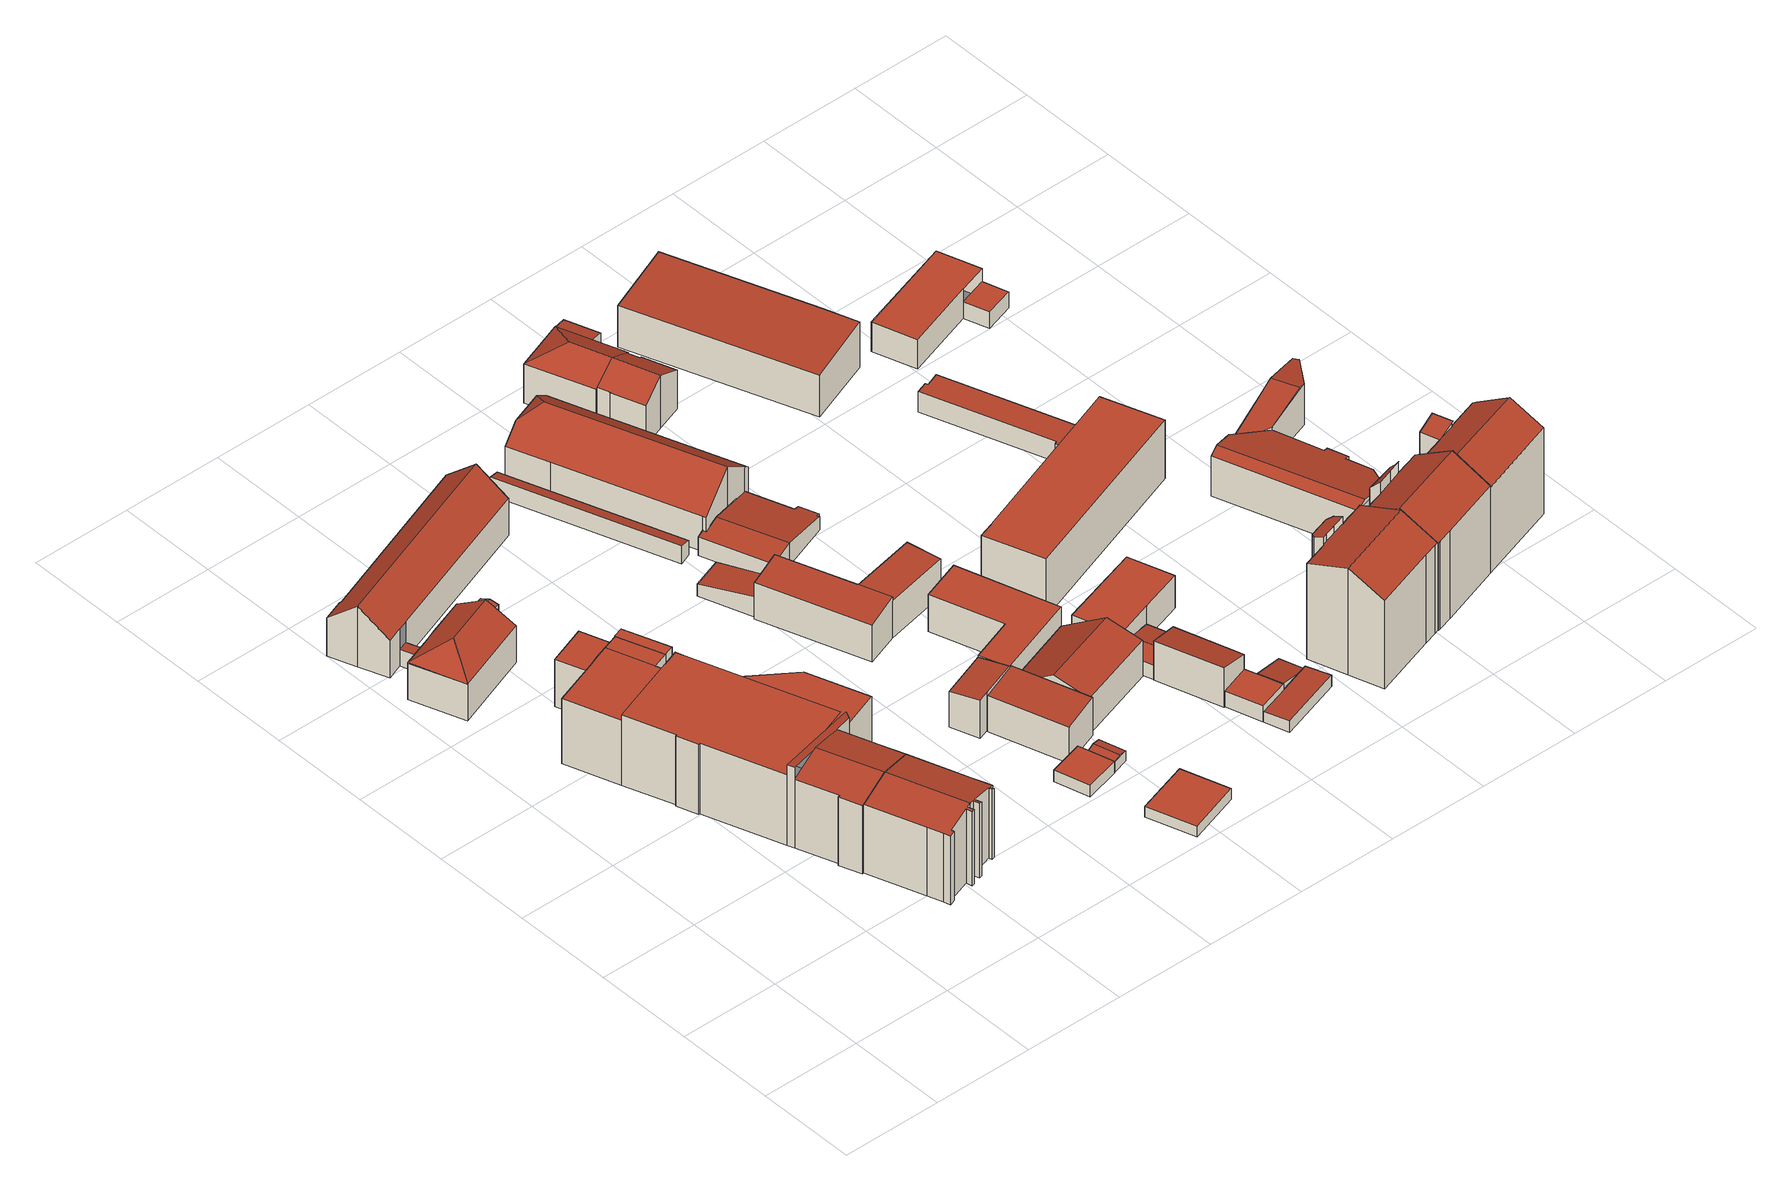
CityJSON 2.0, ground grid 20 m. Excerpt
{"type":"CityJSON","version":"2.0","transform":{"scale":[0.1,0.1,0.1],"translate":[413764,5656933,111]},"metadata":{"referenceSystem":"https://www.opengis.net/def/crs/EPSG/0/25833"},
"CityObjects":{
"building1":{"type":"Building","attributes":{"Dachtyp_tdc":"tdcGableRoof","Gemeindeschluessel":14612000,"Dachneigung":11.37,"QualitaetDacherkennung":91,"Geometrietyp2DReferenz":"3000","measuredHeight":16.26,"function":"31001_9998","roofType":"3100"},"geometry":[{"type":"Solid","lod":"2","boundaries":[[[[0,1,2,3]],[[1,4,5,2]],[[4,6,7,5]],[[6,8,9,7]],[[8,10,11,9]],[[10,12,13,11]],[[12,14,15,13]],[[14,16,17,15]],[[16,18,19,17]],[[18,20,21,19]],[[20,22,23,21]],[[22,24,25,23]],[[24,26,27,25]],[[26,28,29,27]],[[28,30,31,29]],[[30,32,33,31]],[[32,34,35,33]],[[34,36,37,35]],[[36,38,39,37]],[[38,40,41,39]],[[40,42,43,41]],[[42,44,45,43]],[[44,46,47,45]],[[46,48,49,47]],[[48,0,3,49]],[[44,42,40,38,36,34,32,30,28,26,24,22,20,18,16]],[[16,14,12,10,8,6,4,1,0,48,46,44]],[[3,2,5,7,9,11,13,15,17,19,21,23,25,27,29,31,33,35,37,39,41,43,45,47,49]]]],"semantics":{"surfaces":[{"type":"WallSurface"},{"type":"RoofSurface"},{"type":"GroundSurface"}],"values":[[0,0,0,0,0,0,0,0,0,0,0,0,0,0,0,0,0,0,0,0,0,0,0,0,0,1,1,2]]}}]},
"building2":{"type":"Building","attributes":{"Gemeindeschluessel":14612000,"Geometrietyp2DReferenz":"3000","function":"31001_9998","roofType":"9999"},"children":["building2-1","building2-2","building2-3","building2-4","building2-5","building2-6"]},
"building2-1":{"type":"BuildingPart","attributes":{"Dachtyp_tdc":"tdcPolyFlatRoof","Dachneigung":10.19,"QualitaetDacherkennung":28,"Geometrietyp2DReferenz":"3000","measuredHeight":17.43,"roofType":"2100"},"parents":["building2"],"geometry":[{"type":"MultiSurface","lod":"2","boundaries":[[[50,51,52,53,54]],[[51,55,56,52]],[[57,58,59,60,61,62]],[[58,57,63,64,55,51,50,65,66]],[[53,52,56,67,61,60,68]]],"semantics":{"surfaces":[{"type":"WallSurface"},{"type":"RoofSurface"},{"type":"GroundSurface"}],"values":[0,0,0,1,2]}}]},
"building2-2":{"type":"BuildingPart","attributes":{"Dachtyp_tdc":"tdcGableRoof","Dachneigung":11.18,"QualitaetDacherkennung":90,"Geometrietyp2DReferenz":"3000","measuredHeight":16.26,"roofType":"3100"},"parents":["building2"],"geometry":[{"type":"MultiSurface","lod":"2","boundaries":[[[69,70,71,72]],[[70,62,61,71]],[[73,74,56,55]],[[73,18,19,74]],[[18,16,17,19]],[[16,14,15,17]],[[14,75,76,15]],[[75,69,72,76]],[[16,18,73,55,77]],[[77,63,62,70,69,75,14,16]],[[72,71,61,67,56,74,19,17,15,76]]],"semantics":{"surfaces":[{"type":"WallSurface"},{"type":"RoofSurface"},{"type":"GroundSurface"}],"values":[0,0,0,0,0,0,0,0,1,1,2]}}]},
"building2-3":{"type":"BuildingPart","attributes":{"Dachtyp_tdc":"tdcPolyFlatRoof","Dachneigung":0,"QualitaetDacherkennung":28,"Geometrietyp2DReferenz":"3000","measuredHeight":15.15,"roofType":"1000"},"parents":["building2"],"geometry":[{"type":"MultiSurface","lod":"2","boundaries":[[[59,78,79,60]],[[78,80,81,79]],[[80,82,83,81]],[[82,84,85,83]],[[84,86,87,88,85]],[[89,90,91,92,93]],[[90,94,95,96,91]],[[90,89,86,84,82,80,78,59,66,97,94]],[[96,68,60,79,81,83,85,88,92,91]]],"semantics":{"surfaces":[{"type":"WallSurface"},{"type":"RoofSurface"},{"type":"GroundSurface"}],"values":[0,0,0,0,0,0,0,1,2]}}]},
"building2-4":{"type":"BuildingPart","attributes":{"Dachtyp_tdc":"tdcPolyFlatRoof","Dachneigung":0,"QualitaetDacherkennung":69,"Geometrietyp2DReferenz":"3000","measuredHeight":13.95,"roofType":"1000"},"parents":["building2"],"geometry":[{"type":"MultiSurface","lod":"2","boundaries":[[[98,99,100,101]],[[102,103,99,98]],[[104,105,101,100]],[[105,102,98,101]],[[105,104,103,102]]],"semantics":{"surfaces":[{"type":"GroundSurface"},{"type":"WallSurface"},{"type":"RoofSurface"}],"values":[0,1,1,1,2]}}]},
"building2-5":{"type":"BuildingPart","attributes":{"Dachtyp_tdc":"tdcPolyFlatRoof","Dachneigung":0,"QualitaetDacherkennung":20,"Geometrietyp2DReferenz":"3000","measuredHeight":10.63,"roofType":"1000"},"parents":["building2"],"geometry":[{"type":"MultiSurface","lod":"2","boundaries":[[[106,54,53,107]],[[95,108,109,96]],[[108,110,111,109]],[[110,106,107,111]],[[110,108,95,112,54,106]],[[107,53,68,96,109,111]]],"semantics":{"surfaces":[{"type":"WallSurface"},{"type":"RoofSurface"},{"type":"GroundSurface"}],"values":[0,0,0,0,1,2]}}]},
"building2-6":{"type":"BuildingPart","attributes":{"Dachtyp_tdc":"tdcPolyFlatRoof","Dachneigung":0,"QualitaetDacherkennung":52,"Geometrietyp2DReferenz":"3000","measuredHeight":14.01,"roofType":"1000"},"parents":["building2"],"geometry":[{"type":"MultiSurface","lod":"2","boundaries":[[[93,92,99,103]],[[87,113,114,88]],[[113,115,116,114]],[[115,117,118,116]],[[117,104,100,118]],[[104,117,115,113,87,93,103]],[[99,92,88,114,116,118,100]]],"semantics":{"surfaces":[{"type":"WallSurface"},{"type":"RoofSurface"},{"type":"GroundSurface"}],"values":[0,0,0,0,0,1,2]}}]},
"building3":{"type":"Building","attributes":{"Gemeindeschluessel":14612000,"Geometrietyp2DReferenz":"3000","function":"31001_9998","roofType":"9999"},"children":["building3-1","building3-2"]},
"building3-1":{"type":"BuildingPart","attributes":{"Dachtyp_tdc":"tdcPolyFlatRoof","Dachneigung":0,"QualitaetDacherkennung":58,"Geometrietyp2DReferenz":"3000","measuredHeight":10.18,"roofType":"1000"},"parents":["building3"],"geometry":[{"type":"MultiSurface","lod":"2","boundaries":[[[119,120,121,122]],[[123,124,101,125]],[[124,126,118,101]],[[126,127,128,118]],[[127,119,122,128]],[[127,126,124,123,120,119]],[[122,121,125,101,118,128]]],"semantics":{"surfaces":[{"type":"WallSurface"},{"type":"RoofSurface"},{"type":"GroundSurface"}],"values":[0,0,0,0,0,1,2]}}]},
"building3-2":{"type":"BuildingPart","attributes":{"Dachtyp_tdc":"tdcPolyFlatRoof","Dachneigung":0,"QualitaetDacherkennung":68,"Geometrietyp2DReferenz":"3000","measuredHeight":13.98,"roofType":"1000"},"parents":["building3"],"geometry":[{"type":"MultiSurface","lod":"2","boundaries":[[[129,130,131,121,120]],[[130,102,98,131]],[[102,105,101,98]],[[105,132,123,125,101]],[[132,105,102,130,129]],[[121,131,98,101,125]]],"semantics":{"surfaces":[{"type":"WallSurface"},{"type":"RoofSurface"},{"type":"GroundSurface"}],"values":[0,0,0,0,1,2]}}]},
"building4":{"type":"Building","attributes":{"Dachtyp_tdc":"tdcPolyFlatRoof","Gemeindeschluessel":14612000,"Dachneigung":0,"QualitaetDacherkennung":59,"Geometrietyp2DReferenz":"3000","measuredHeight":6.33,"function":"31001_9998","roofType":"1000"},"geometry":[{"type":"Solid","lod":"2","boundaries":[[[[133,134,19,21]],[[134,135,74,19]],[[135,136,137,74]],[[136,138,139,137]],[[138,140,141,139]],[[140,142,143,141]],[[142,133,21,143]],[[142,140,138,136,135,134,133]],[[21,19,74,137,139,141,143]]]],"semantics":{"surfaces":[{"type":"WallSurface"},{"type":"RoofSurface"},{"type":"GroundSurface"}],"values":[[0,0,0,0,0,0,0,1,2]]}}]},
"building5":{"type":"Building","attributes":{"Gemeindeschluessel":14612000,"Geometrietyp2DReferenz":"3000","function":"31001_9998","roofType":"9999"},"children":["building5-1","building5-2","building5-3","building5-4"]},
"building5-1":{"type":"BuildingPart","attributes":{"Dachtyp_tdc":"tdcPolyFlatRoof","Dachneigung":3.42,"QualitaetDacherkennung":55,"Geometrietyp2DReferenz":"3000","measuredHeight":3.6,"roofType":"2100"},"parents":["building5"],"geometry":[{"type":"MultiSurface","lod":"2","boundaries":[[[144,145,146,147]],[[148,149,150,151]],[[148,145,144,149]],[[150,147,146,151]]],"semantics":{"surfaces":[{"type":"WallSurface"},{"type":"RoofSurface"},{"type":"GroundSurface"}],"values":[0,0,1,2]}}]},
"building5-2":{"type":"BuildingPart","attributes":{"Dachtyp_tdc":"tdcHipAndGableRoof","Dachneigung":29.65,"QualitaetDacherkennung":73,"Geometrietyp2DReferenz":"3000","measuredHeight":11.12,"roofType":"5000"},"parents":["building5"],"geometry":[{"type":"MultiSurface","lod":"2","boundaries":[[[152,153,154,155]],[[153,156,157,154]],[[156,158,144,147,157]],[[159,150,149]],[[159,160,161,150]],[[160,162,163,161]],[[164,165,166,167]],[[165,168,169,166]],[[168,152,155,169]],[[170,171,172]],[[168,173,174,175,172,171]],[[176,177,170,172,175,178,179,180]],[[158,176,180,159]],[[159,180,179,160]],[[160,179,178,162]],[[178,181,162]],[[156,177,176,158]],[[153,170,177,156]],[[164,182,174,173,165]],[[165,173,168]],[[152,171,170,153]],[[168,171,152]],[[155,154,157,147,150,161,163,167,166,169]]],"semantics":{"surfaces":[{"type":"WallSurface"},{"type":"RoofSurface"},{"type":"GroundSurface"}],"values":[0,0,0,0,0,0,0,0,0,1,1,1,0,0,0,0,0,0,0,0,0,0,2]}}]},
"building5-3":{"type":"BuildingPart","attributes":{"Dachtyp_tdc":"tdcGableRoof","Dachneigung":18.11,"QualitaetDacherkennung":50,"Geometrietyp2DReferenz":"3000","measuredHeight":10.15,"roofType":"3100"},"parents":["building5"],"geometry":[{"type":"MultiSurface","lod":"2","boundaries":[[[181,183,184,163,162]],[[183,185,186,184]],[[185,182,164,167,186]],[[185,183,187]],[[183,181,188,187]],[[182,185,187,188]],[[163,184,186,167]]],"semantics":{"surfaces":[{"type":"WallSurface"},{"type":"RoofSurface"},{"type":"GroundSurface"}],"values":[0,0,0,0,1,1,2]}}]},
"building5-4":{"type":"BuildingPart","attributes":{"Dachtyp_tdc":"tdcGableRoof","Dachneigung":40.55,"QualitaetDacherkennung":72,"Geometrietyp2DReferenz":"3000","measuredHeight":13.1,"roofType":"3100"},"parents":["building5"],"geometry":[{"type":"MultiSurface","lod":"2","boundaries":[[[189,146,145]],[[189,190,191,146]],[[190,192,193,191]],[[192,194,195,193]],[[194,196,197,195]],[[196,198,199,197]],[[198,200,201,199]],[[200,202,203,201]],[[202,204,205,203]],[[204,206,151,205]],[[206,148,151]],[[202,200,198,196,194,192]],[[192,190,189,206,204,202]],[[146,191,193,195,197,199,201,203,205,151]]],"semantics":{"surfaces":[{"type":"WallSurface"},{"type":"RoofSurface"},{"type":"GroundSurface"}],"values":[0,0,0,0,0,0,0,0,0,0,0,1,1,2]}}]},
"building6":{"type":"Building","attributes":{"Dachtyp_tdc":"tdcPolyFlatRoof","Gemeindeschluessel":14612000,"Dachneigung":0,"QualitaetDacherkennung":82,"Geometrietyp2DReferenz":"3000","measuredHeight":2.45,"function":"31001_9998","roofType":"1000"},"geometry":[{"type":"Solid","lod":"2","boundaries":[[[[207,208,209,210]],[[208,211,212,209]],[[211,213,214,212]],[[213,215,216,214]],[[215,207,210,216]],[[215,213,211,208,207]],[[210,209,212,214,216]]]],"semantics":{"surfaces":[{"type":"WallSurface"},{"type":"RoofSurface"},{"type":"GroundSurface"}],"values":[[0,0,0,0,0,1,2]]}}]},
"building7":{"type":"Building","attributes":{"Dachtyp_tdc":"tdcPolyFlatRoof","Gemeindeschluessel":14612000,"Dachneigung":0,"QualitaetDacherkennung":94,"Geometrietyp2DReferenz":"3000","measuredHeight":2.28,"function":"31001_9998","roofType":"1000"},"geometry":[{"type":"Solid","lod":"2","boundaries":[[[[217,218,219,220]],[[218,221,222,219]],[[221,223,224,222]],[[223,217,220,224]],[[223,221,218,217]],[[220,219,222,224]]]],"semantics":{"surfaces":[{"type":"WallSurface"},{"type":"RoofSurface"},{"type":"GroundSurface"}],"values":[[0,0,0,0,1,2]]}}]},
"building8":{"type":"Building","attributes":{"Dachtyp_tdc":"tdcPolyFlatRoof","Gemeindeschluessel":14612000,"Dachneigung":5.05,"QualitaetDacherkennung":72,"Geometrietyp2DReferenz":"3000","measuredHeight":8.19,"function":"31001_9998","roofType":"2100"},"geometry":[{"type":"Solid","lod":"2","boundaries":[[[[225,226,227,228]],[[226,229,230,227]],[[229,231,232,230]],[[231,233,234,232]],[[233,225,228,234]],[[233,231,229,226,225]],[[228,227,230,232,234]]]],"semantics":{"surfaces":[{"type":"WallSurface"},{"type":"RoofSurface"},{"type":"GroundSurface"}],"values":[[0,0,0,0,0,1,2]]}}]},
"building9":{"type":"Building","attributes":{"Dachtyp_tdc":"tdcGableRoof","Gemeindeschluessel":14612000,"Dachneigung":10.91,"QualitaetDacherkennung":74,"Geometrietyp2DReferenz":"3000","measuredHeight":2.48,"function":"31001_9998","roofType":"3100"},"geometry":[{"type":"Solid","lod":"2","boundaries":[[[[235,236,237,238]],[[236,239,240,237]],[[239,241,242,240]],[[241,235,238,242]],[[239,236,243]],[[235,241,244]],[[236,235,244,243]],[[241,239,243,244]],[[238,237,240,242]]]],"semantics":{"surfaces":[{"type":"WallSurface"},{"type":"RoofSurface"},{"type":"GroundSurface"}],"values":[[0,0,0,0,0,0,1,1,2]]}}]},
"building10":{"type":"Building","attributes":{"Dachtyp_tdc":"tdcPolyFlatRoof","Gemeindeschluessel":14612000,"Dachneigung":3.79,"QualitaetDacherkennung":88,"Geometrietyp2DReferenz":"3000","measuredHeight":8.17,"function":"31001_9998","roofType":"2100"},"geometry":[{"type":"Solid","lod":"2","boundaries":[[[[245,246,247,248]],[[246,249,250,247]],[[249,251,252,250]],[[251,253,254,252]],[[253,255,256,254]],[[255,245,248,256]],[[255,253,251,249,246,245]],[[248,247,250,252,254,256]]]],"semantics":{"surfaces":[{"type":"WallSurface"},{"type":"RoofSurface"},{"type":"GroundSurface"}],"values":[[0,0,0,0,0,0,1,2]]}}]},
"building11":{"type":"Building","attributes":{"Dachtyp_tdc":"tdcPolyFlatRoof","Gemeindeschluessel":14612000,"Dachneigung":9.9,"QualitaetDacherkennung":56,"Geometrietyp2DReferenz":"3000","measuredHeight":4.41,"function":"31001_9998","roofType":"2100"},"geometry":[{"type":"Solid","lod":"2","boundaries":[[[[257,258,259,260]],[[258,261,262,259]],[[258,257,263,261]],[[262,264,260,259]],[[261,263,264,262]],[[263,257,260,264]]]],"semantics":{"surfaces":[{"type":"WallSurface"},{"type":"RoofSurface"},{"type":"GroundSurface"}],"values":[[0,0,1,2,0,0]]}}]},
"building12":{"type":"Building","attributes":{"Dachtyp_tdc":"tdcPolyFlatRoof","Gemeindeschluessel":14612000,"Dachneigung":16.32,"QualitaetDacherkennung":69,"Geometrietyp2DReferenz":"3000","measuredHeight":3.81,"function":"31001_9998","roofType":"2100"},"geometry":[{"type":"Solid","lod":"2","boundaries":[[[[265,266,267,268]],[[266,269,270,267]],[[269,271,272,270]],[[271,265,268,272]],[[271,269,266,265]],[[268,267,270,272]]]],"semantics":{"surfaces":[{"type":"WallSurface"},{"type":"RoofSurface"},{"type":"GroundSurface"}],"values":[[0,0,0,0,1,2]]}}]},
"building13":{"type":"Building","attributes":{"Gemeindeschluessel":14612000,"Geometrietyp2DReferenz":"3000","function":"31001_9998","roofType":"9999"},"children":["building13-1","building13-2"]},
"building13-1":{"type":"BuildingPart","attributes":{"Dachtyp_tdc":"tdcPolyFlatRoof","Dachneigung":4.7,"QualitaetDacherkennung":85,"Geometrietyp2DReferenz":"3000","measuredHeight":8.57,"roofType":"2100"},"parents":["building13"],"geometry":[{"type":"MultiSurface","lod":"2","boundaries":[[[273,274,275,276]],[[274,277,278,275]],[[277,279,280,278]],[[277,274,273,279]],[[280,276,275,278]]],"semantics":{"surfaces":[{"type":"WallSurface"},{"type":"RoofSurface"},{"type":"GroundSurface"}],"values":[0,0,0,1,2]}}]},
"building13-2":{"type":"BuildingPart","attributes":{"Dachtyp_tdc":"tdcPolyFlatRoof","Dachneigung":7.68,"QualitaetDacherkennung":75,"Geometrietyp2DReferenz":"3000","measuredHeight":8.88,"roofType":"2100"},"parents":["building13"],"geometry":[{"type":"MultiSurface","lod":"2","boundaries":[[[281,282,283,284]],[[282,285,286,283]],[[285,287,288,286]],[[287,289,290,288]],[[289,291,276,290]],[[291,273,276]],[[292,281,284,280,279]],[[292,291,289,287,285,282,281]],[[284,283,286,288,290,276,280]]],"semantics":{"surfaces":[{"type":"WallSurface"},{"type":"RoofSurface"},{"type":"GroundSurface"}],"values":[0,0,0,0,0,0,0,1,2]}}]},
"building14":{"type":"Building","attributes":{"Dachtyp_tdc":"tdcFreeFormRoof","Gemeindeschluessel":14612000,"Dachneigung":32.74,"QualitaetDacherkennung":16,"Geometrietyp2DReferenz":"3000","measuredHeight":9.76,"function":"31001_9998","roofType":"5000"},"geometry":[{"type":"Solid","lod":"2","boundaries":[[[[293,294,295,296]],[[294,297,298,295]],[[297,299,300,298]],[[299,301,302,300]],[[301,293,296,302]],[[301,299,303,304]],[[304,303,297,294,293]],[[299,297,303]],[[293,301,304]],[[296,295,298,300,302]]]],"semantics":{"surfaces":[{"type":"WallSurface"},{"type":"RoofSurface"},{"type":"GroundSurface"}],"values":[[0,0,0,0,0,1,1,0,0,2]]}}]},
"building15":{"type":"Building","attributes":{"Dachtyp_tdc":"tdcPolyFlatRoof","Gemeindeschluessel":14612000,"Dachneigung":0,"QualitaetDacherkennung":61,"Geometrietyp2DReferenz":"3000","measuredHeight":7.99,"function":"31001_9998","roofType":"1000"},"geometry":[{"type":"Solid","lod":"2","boundaries":[[[[305,251,306,307]],[[251,249,232,306]],[[249,308,230,232]],[[308,309,310,230]],[[309,311,312,310]],[[311,313,314,312]],[[313,305,307,314]],[[313,311,309,308,249,251,305]],[[307,306,232,230,310,312,314]]]],"semantics":{"surfaces":[{"type":"WallSurface"},{"type":"RoofSurface"},{"type":"GroundSurface"}],"values":[[0,0,0,0,0,0,0,1,2]]}}]},
"building16":{"type":"Building","attributes":{"Dachtyp_tdc":"tdcGableAndHippedGRoof","Gemeindeschluessel":14612000,"Dachneigung":36.89,"QualitaetDacherkennung":75,"Geometrietyp2DReferenz":"3000","measuredHeight":12.99,"function":"31001_9998","roofType":"9999"},"geometry":[{"type":"Solid","lod":"2","boundaries":[[[[315,316,317,318]],[[316,319,320,317]],[[319,321,322,320]],[[321,323,324,322]],[[323,325,326,324]],[[325,327,328,326]],[[327,329,330,328]],[[329,331,332,330]],[[331,333,334,332]],[[333,335,336,334]],[[335,315,318,336]],[[331,329,337]],[[329,327,325,323,321,319,337]],[[319,316,315,335,333,331,337]],[[318,317,320,322,324,326,328,330,332,334,336]]]],"semantics":{"surfaces":[{"type":"WallSurface"},{"type":"RoofSurface"},{"type":"GroundSurface"}],"values":[[0,0,0,0,0,0,0,0,0,0,0,1,1,1,2]]}}]},
"building17":{"type":"Building","attributes":{"Dachtyp_tdc":"tdcGableRoof","Gemeindeschluessel":14612000,"Dachneigung":10.89,"QualitaetDacherkennung":84,"Geometrietyp2DReferenz":"3000","measuredHeight":4.88,"function":"31001_9998","roofType":"3100"},"geometry":[{"type":"Solid","lod":"2","boundaries":[[[[338,339,340,341]],[[339,342,343,340]],[[342,344,345,343]],[[344,346,347,345]],[[346,348,349,347]],[[348,350,351,349]],[[350,352,353,351]],[[352,354,355,353]],[[354,356,357,355]],[[356,358,359,357]],[[358,360,361,359]],[[360,338,341,361]],[[356,354,352,350,348,346]],[[346,344,342,339,338,360,358,356]],[[341,340,343,345,347,349,351,353,355,357,359,361]]]],"semantics":{"surfaces":[{"type":"WallSurface"},{"type":"RoofSurface"},{"type":"GroundSurface"}],"values":[[0,0,0,0,0,0,0,0,0,0,0,0,1,1,2]]}}]},
"building18":{"type":"Building","attributes":{"Dachtyp_tdc":"tdcPolyFlatRoof","Gemeindeschluessel":14612000,"Dachneigung":15.42,"QualitaetDacherkennung":82,"Geometrietyp2DReferenz":"3000","measuredHeight":8.48,"function":"31001_9998","roofType":"2100"},"geometry":[{"type":"Solid","lod":"2","boundaries":[[[[362,363,364,365]],[[363,366,367,364]],[[366,368,369,367]],[[368,362,365,369]],[[368,366,363,362]],[[365,364,367,369]]]],"semantics":{"surfaces":[{"type":"WallSurface"},{"type":"RoofSurface"},{"type":"GroundSurface"}],"values":[[0,0,0,0,1,2]]}}]},
"building19":{"type":"Building","attributes":{"Dachtyp_tdc":"tdcPolyFlatRoof","Gemeindeschluessel":14612000,"Dachneigung":0,"QualitaetDacherkennung":81,"Geometrietyp2DReferenz":"3000","measuredHeight":3.42,"function":"31001_9998","roofType":"1000"},"geometry":[{"type":"Solid","lod":"2","boundaries":[[[[370,371,372,373]],[[371,374,375,372]],[[374,376,377,375]],[[376,378,379,377]],[[378,380,381,379]],[[380,370,373,381]],[[380,378,376,374,371,370]],[[373,372,375,377,379,381]]]],"semantics":{"surfaces":[{"type":"WallSurface"},{"type":"RoofSurface"},{"type":"GroundSurface"}],"values":[[0,0,0,0,0,0,1,2]]}}]},
"building20":{"type":"Building","attributes":{"Dachtyp_tdc":"tdcGableRoof","Gemeindeschluessel":14612000,"Dachneigung":12.08,"QualitaetDacherkennung":31,"Geometrietyp2DReferenz":"3000","measuredHeight":4.35,"function":"31001_9998","roofType":"3100"},"geometry":[{"type":"Solid","lod":"2","boundaries":[[[[382,383,384,385]],[[386,387,383,382]],[[385,384,388,389]],[[390,391,387,386]],[[392,393,394,395,396,397]],[[382,385,393,392]],[[385,389,394,393]],[[389,398,395,394]],[[398,390,396,395]],[[390,386,397,396]],[[386,382,392,397]],[[387,391,388,384,383]],[[398,389,388,391,390]]]],"semantics":{"surfaces":[{"type":"WallSurface"},{"type":"GroundSurface"},{"type":"RoofSurface"}],"values":[[0,0,0,0,1,0,0,0,0,0,0,2,2]]}}]},
"building21":{"type":"Building","attributes":{"Dachtyp_tdc":"tdcPolyFlatRoof","Gemeindeschluessel":14612000,"Dachneigung":3.03,"QualitaetDacherkennung":84,"Geometrietyp2DReferenz":"3000","measuredHeight":2.51,"function":"31001_9998","roofType":"2100"},"geometry":[{"type":"Solid","lod":"2","boundaries":[[[[399,400,372,401]],[[400,402,373,372]],[[402,403,404,373]],[[403,405,406,404]],[[405,399,401,406]],[[405,403,402,400,399]],[[401,372,373,404,406]]]],"semantics":{"surfaces":[{"type":"WallSurface"},{"type":"RoofSurface"},{"type":"GroundSurface"}],"values":[[0,0,0,0,0,1,2]]}}]},
"building22":{"type":"Building","attributes":{"Dachtyp_tdc":"tdcPolyFlatRoof","Gemeindeschluessel":14612000,"Dachneigung":0,"QualitaetDacherkennung":78,"Geometrietyp2DReferenz":"3000","measuredHeight":7.06,"function":"31001_9998","roofType":"1000"},"geometry":[{"type":"Solid","lod":"2","boundaries":[[[[407,408,409,410]],[[408,411,412,409]],[[411,413,414,412]],[[413,415,416,414]],[[415,407,410,416]],[[415,413,411,408,407]],[[410,409,412,414,416]]]],"semantics":{"surfaces":[{"type":"WallSurface"},{"type":"RoofSurface"},{"type":"GroundSurface"}],"values":[[0,0,0,0,0,1,2]]}}]},
"building23":{"type":"Building","attributes":{"Dachtyp_tdc":"tdcPolyFlatRoof","Gemeindeschluessel":14612000,"Dachneigung":15.51,"QualitaetDacherkennung":53,"Geometrietyp2DReferenz":"3000","measuredHeight":3.68,"function":"31001_9998","roofType":"2100"},"geometry":[{"type":"Solid","lod":"2","boundaries":[[[[417,418,419,420]],[[418,421,422,419]],[[421,423,424,422]],[[423,417,420,424]],[[423,421,418,417]],[[420,419,422,424]]]],"semantics":{"surfaces":[{"type":"WallSurface"},{"type":"RoofSurface"},{"type":"GroundSurface"}],"values":[[0,0,0,0,1,2]]}}]},
"building24":{"type":"Building","attributes":{"Gemeindeschluessel":14612000,"Geometrietyp2DReferenz":"3000","function":"31001_9998","roofType":"9999"},"children":["building24-1","building24-2","building24-3"]},
"building24-1":{"type":"BuildingPart","attributes":{"Dachtyp_tdc":"tdcPolyFlatRoof","Dachneigung":9.93,"QualitaetDacherkennung":61,"Geometrietyp2DReferenz":"3000","measuredHeight":8.15,"roofType":"2100"},"parents":["building24"],"geometry":[{"type":"MultiSurface","lod":"2","boundaries":[[[425,426,427,428]],[[429,430,431,432]],[[430,425,428,431]],[[430,429,426,425]],[[428,427,432,431]]],"semantics":{"surfaces":[{"type":"WallSurface"},{"type":"RoofSurface"},{"type":"GroundSurface"}],"values":[0,0,0,1,2]}}]},
"building24-2":{"type":"BuildingPart","attributes":{"Dachtyp_tdc":"tdcGableRoof","Dachneigung":29.14,"QualitaetDacherkennung":82,"Geometrietyp2DReferenz":"3000","measuredHeight":11.43,"roofType":"3100"},"parents":["building24"],"geometry":[{"type":"MultiSurface","lod":"2","boundaries":[[[433,434,435,436,437]],[[438,439,440,441,442]],[[439,443,444,440]],[[443,445,446,444]],[[445,447,448,446]],[[447,449,450,448]],[[449,451,452,450]],[[451,433,437,452]],[[447,445,443,439,438,453,454]],[[454,434,433,451,449,447]],[[437,436,455,441,440,444,446,448,450,452]]],"semantics":{"surfaces":[{"type":"WallSurface"},{"type":"RoofSurface"},{"type":"GroundSurface"}],"values":[0,0,0,0,0,0,0,0,1,1,2]}}]},
"building24-3":{"type":"BuildingPart","attributes":{"Dachtyp_tdc":"tdcHipAndGableRoof","Dachneigung":29.11,"QualitaetDacherkennung":83,"Geometrietyp2DReferenz":"3000","measuredHeight":11.42,"roofType":"5000"},"parents":["building24"],"geometry":[{"type":"MultiSurface","lod":"2","boundaries":[[[456,457,429,432,458]],[[459,427,426]],[[459,460,461,427]],[[460,442,441,461]],[[435,462,463,436]],[[462,456,458,463]],[[457,456,464]],[[462,434,454,453,464,456]],[[457,464,453,438,465,459]],[[459,465,460]],[[460,465,438,442]],[[435,434,462]],[[458,432,427,461,441,455,436,463]]],"semantics":{"surfaces":[{"type":"WallSurface"},{"type":"RoofSurface"},{"type":"GroundSurface"}],"values":[0,0,0,0,0,0,1,1,1,0,0,0,2]}}]},
"building25":{"type":"Building","attributes":{"name":"Deutsche Angestellten-Akademie","Gemeindeschluessel":14612000,"Geometrietyp2DReferenz":"3000","function":"31001_3021","roofType":"9999"},"children":["building25-1","building25-2"]},
"building25-1":{"type":"BuildingPart","attributes":{"Dachtyp_tdc":"tdcPolyFlatRoof","Dachneigung":0,"QualitaetDacherkennung":78,"Geometrietyp2DReferenz":"3000","measuredHeight":12.76,"roofType":"1000"},"parents":["building25"],"geometry":[{"type":"MultiSurface","lod":"2","boundaries":[[[466,467,468,469,470]],[[467,471,472,468]],[[471,473,474,472]],[[473,475,476,477,474]],[[475,473,471,467,466]],[[469,468,472,474,477]]],"semantics":{"surfaces":[{"type":"WallSurface"},{"type":"RoofSurface"},{"type":"GroundSurface"}],"values":[0,0,0,0,1,2]}}]},
"building25-2":{"type":"BuildingPart","attributes":{"Dachtyp_tdc":"tdcPolyFlatRoof","Dachneigung":0,"QualitaetDacherkennung":0,"Geometrietyp2DReferenz":"3000","measuredHeight":3,"roofType":"9999"},"parents":["building25"],"geometry":[{"type":"MultiSurface","lod":"2","boundaries":[[[478,479,480,476,470]],[[476,480,481,477]],[[480,479,482,481]],[[479,478,483,482]],[[478,470,469,483]],[[469,477,481,482,483]],[[477,469,470,476]]],"semantics":{"surfaces":[{"type":"RoofSurface"},{"type":"WallSurface"},{"type":"GroundSurface"},{"type":"ClosureSurface","isClosure":"1","QuelleClosure":"LoD1Solid"}],"values":[0,1,1,1,1,2,3]}}]},
"building26":{"type":"Building","attributes":{"Gemeindeschluessel":14612000,"Geometrietyp2DReferenz":"3000","function":"31001_9998","roofType":"9999"},"children":["building26-1","building26-2"]},
"building26-1":{"type":"BuildingPart","attributes":{"Dachtyp_tdc":"tdcPolyFlatRoof","Dachneigung":22.06,"QualitaetDacherkennung":46,"Geometrietyp2DReferenz":"3000","measuredHeight":22.31,"roofType":"2100"},"parents":["building26"],"geometry":[{"type":"MultiSurface","lod":"2","boundaries":[[[484,485,486,487,488]],[[485,489,490,486]],[[489,491,492,490]],[[491,493,494,492]],[[493,495,496,497,494]],[[495,493,491,489,485,484]],[[487,486,490,492,494,497]]],"semantics":{"surfaces":[{"type":"WallSurface"},{"type":"RoofSurface"},{"type":"GroundSurface"}],"values":[0,0,0,0,0,1,2]}}]},
"building26-2":{"type":"BuildingPart","attributes":{"Dachtyp_tdc":"tdcGableRoof","Dachneigung":16.58,"QualitaetDacherkennung":57,"Geometrietyp2DReferenz":"3000","measuredHeight":23.01,"roofType":"3100"},"parents":["building26"],"geometry":[{"type":"MultiSurface","lod":"2","boundaries":[[[498,499,500,501]],[[499,502,503,500]],[[502,504,505,503]],[[504,506,507,505]],[[506,488,487,507]],[[496,508,509,497]],[[508,510,511,509]],[[510,512,513,511]],[[512,514,515,513]],[[514,516,517,515]],[[516,518,519,517]],[[518,520,521,519]],[[520,498,501,521]],[[516,514,512,510,508,496,488,506,504,502]],[[502,499,498,520,518,516]],[[501,500,503,505,507,487,497,509,511,513,515,517,519,521]]],"semantics":{"surfaces":[{"type":"WallSurface"},{"type":"RoofSurface"},{"type":"GroundSurface"}],"values":[0,0,0,0,0,0,0,0,0,0,0,0,0,1,1,2]}}]},
"building27":{"type":"Building","attributes":{"Dachtyp_tdc":"tdcPolyFlatRoof","Gemeindeschluessel":14612000,"Dachneigung":3.46,"QualitaetDacherkennung":88,"Geometrietyp2DReferenz":"3000","measuredHeight":9.9,"function":"31001_2000","roofType":"2100"},"geometry":[{"type":"Solid","lod":"2","boundaries":[[[[522,523,524,525]],[[523,526,527,524]],[[526,528,529,527]],[[528,530,531,529]],[[530,522,525,531]],[[530,528,526,523,522]],[[525,524,527,529,531]]]],"semantics":{"surfaces":[{"type":"WallSurface"},{"type":"RoofSurface"},{"type":"GroundSurface"}],"values":[[0,0,0,0,0,1,2]]}}]},
"building28":{"type":"Building","attributes":{"Gemeindeschluessel":14612000,"Geometrietyp2DReferenz":"3000","function":"31001_9998","roofType":"9999"},"children":["building28-1","building28-2"]},
"building28-1":{"type":"BuildingPart","attributes":{"Dachtyp_tdc":"tdcPolyFlatRoof","Dachneigung":4.41,"QualitaetDacherkennung":83,"Geometrietyp2DReferenz":"3000","measuredHeight":4.77,"roofType":"2100"},"parents":["building28"],"geometry":[{"type":"MultiSurface","lod":"2","boundaries":[[[532,533,534,535]],[[533,536,537,534]],[[536,538,539,537]],[[538,540,541,539]],[[540,542,543,541]],[[542,544,545,543]],[[544,546,547,545]],[[546,548,549,547]],[[546,544,542,540,538,536,533,532,548]],[[549,535,534,537,539,541,543,545,547]]],"semantics":{"surfaces":[{"type":"WallSurface"},{"type":"RoofSurface"},{"type":"GroundSurface"}],"values":[0,0,0,0,0,0,0,0,1,2]}}]},
"building28-2":{"type":"BuildingPart","attributes":{"Dachtyp_tdc":"tdcPolyFlatRoof","Dachneigung":58.21,"QualitaetDacherkennung":44,"Geometrietyp2DReferenz":"3000","measuredHeight":10.54,"roofType":"2100"},"parents":["building28"],"geometry":[{"type":"MultiSurface","lod":"2","boundaries":[[[550,551,532,535,482]],[[552,553,483,549,548]],[[553,550,482,483]],[[553,552,551,550]],[[482,535,549,483]]],"semantics":{"surfaces":[{"type":"WallSurface"},{"type":"RoofSurface"},{"type":"GroundSurface"}],"values":[0,0,0,1,2]}}]},
"building29":{"type":"Building","attributes":{"Gemeindeschluessel":14612000,"Geometrietyp2DReferenz":"3000","function":"31001_9998","roofType":"9999"},"children":["building29-1","building29-2"]},
"building29-1":{"type":"BuildingPart","attributes":{"Dachtyp_tdc":"tdcGableRoof","Dachneigung":30.26,"QualitaetDacherkennung":76,"Geometrietyp2DReferenz":"3000","measuredHeight":23.21,"roofType":"3100"},"parents":["building29"],"geometry":[{"type":"MultiSurface","lod":"2","boundaries":[[[554,555,556,557]],[[555,558,559,556]],[[558,560,561,559]],[[560,562,563,561]],[[562,564,565,563]],[[564,566,567,565]],[[566,518,519,567]],[[518,568,569,519]],[[568,570,515,569]],[[570,571,572,515]],[[571,573,574,572]],[[568,518,566,564,562,560,558,555]],[[555,554,575,576,577,578,573,571,570,568]],[[574,579,580,581,582,557,556,559,561,563,565,567,519,569,515,572]],[[573,578,579,574]],[[576,575,582,581]],[[575,554,557,582]]],"semantics":{"surfaces":[{"type":"WallSurface"},{"type":"RoofSurface"},{"type":"GroundSurface"}],"values":[0,0,0,0,0,0,0,0,0,0,0,1,1,2,0,0,0]}}]},
"building29-2":{"type":"BuildingPart","attributes":{"Dachtyp_tdc":"tdcPolyFlatRoof","Dachneigung":49.01,"QualitaetDacherkennung":55,"Geometrietyp2DReferenz":"3000","measuredHeight":21.65,"roofType":"2100"},"parents":["building29"],"geometry":[{"type":"MultiSurface","lod":"2","boundaries":[[[583,584,585,579,578]],[[584,586,587,585]],[[586,588,576,581,587]],[[588,586,584,583,589]],[[580,579,585,587,581]]],"semantics":{"surfaces":[{"type":"WallSurface"},{"type":"RoofSurface"},{"type":"GroundSurface"}],"values":[0,0,0,1,2]}}]},
"building30":{"type":"Building","attributes":{"Dachtyp_tdc":"tdcFreeFormRoof","Gemeindeschluessel":14612000,"Dachneigung":13.94,"QualitaetDacherkennung":61,"Geometrietyp2DReferenz":"3000","measuredHeight":9.37,"function":"31001_9998","roofType":"5000"},"geometry":[{"type":"Solid","lod":"2","boundaries":[[[[590,591,592,593]],[[591,594,595,592]],[[594,596,597,595]],[[596,598,599,597]],[[598,600,601,599]],[[600,602,603,601]],[[602,604,605,603]],[[604,606,607,605]],[[606,608,609,607]],[[608,590,593,609]],[[598,610,611,600]],[[596,594,591,590,608,606,604,602,611,610]],[[602,600,611]],[[598,596,610]],[[593,592,595,597,599,601,603,605,607,609]]]],"semantics":{"surfaces":[{"type":"WallSurface"},{"type":"RoofSurface"},{"type":"GroundSurface"}],"values":[[0,0,0,0,0,0,0,0,0,0,1,1,0,0,2]]}}]},
"building31":{"type":"Building","attributes":{"Gemeindeschluessel":14612000,"Geometrietyp2DReferenz":"3000","function":"31001_9998","roofType":"9999"},"children":["building31-1","building31-2"]},
"building31-1":{"type":"BuildingPart","attributes":{"Dachtyp_tdc":"tdcPolyFlatRoof","Dachneigung":0,"QualitaetDacherkennung":48,"Geometrietyp2DReferenz":"3000","measuredHeight":6.29,"roofType":"1000"},"parents":["building31"],"geometry":[{"type":"MultiSurface","lod":"2","boundaries":[[[612,613,614,615]],[[613,616,617,618,614]],[[619,620,621,622,623]],[[620,612,615,621]],[[620,619,616,613,612]],[[615,614,618,622,621]]],"semantics":{"surfaces":[{"type":"WallSurface"},{"type":"RoofSurface"},{"type":"GroundSurface"}],"values":[0,0,0,0,1,2]}}]},
"building31-2":{"type":"BuildingPart","attributes":{"Dachtyp_tdc":"tdcPolyFlatRoof","Dachneigung":0,"QualitaetDacherkennung":53,"Geometrietyp2DReferenz":"3000","measuredHeight":3.47,"roofType":"1000"},"parents":["building31"],"geometry":[{"type":"MultiSurface","lod":"2","boundaries":[[[617,624,625,618]],[[624,626,627,625]],[[626,623,622,627]],[[623,626,624,617]],[[618,625,627,622]]],"semantics":{"surfaces":[{"type":"WallSurface"},{"type":"RoofSurface"},{"type":"GroundSurface"}],"values":[0,0,0,1,2]}}]},
"building32":{"type":"Building","attributes":{"Gemeindeschluessel":14612000,"Geometrietyp2DReferenz":"3000","function":"31001_9998","roofType":"9999"},"children":["building32-1","building32-2"]},
"building32-1":{"type":"BuildingPart","attributes":{"Dachtyp_tdc":"tdcPolyFlatRoof","Dachneigung":13.25,"QualitaetDacherkennung":43,"Geometrietyp2DReferenz":"3000","measuredHeight":19.59,"roofType":"2100"},"parents":["building32"],"geometry":[{"type":"MultiSurface","lod":"2","boundaries":[[[628,629,630,631,632]],[[633,634,635,636]],[[633,628,632,634]],[[633,636,637,629,628]],[[632,631,638,635,634]]],"semantics":{"surfaces":[{"type":"WallSurface"},{"type":"RoofSurface"},{"type":"GroundSurface"}],"values":[0,0,0,1,2]}}]},
"building32-2":{"type":"BuildingPart","attributes":{"Dachtyp_tdc":"tdcGableRoof","Dachneigung":29.83,"QualitaetDacherkennung":75,"Geometrietyp2DReferenz":"3000","measuredHeight":22.34,"roofType":"3100"},"parents":["building32"],"geometry":[{"type":"MultiSurface","lod":"2","boundaries":[[[639,640,641,642,643]],[[643,644,645,630,646,636,647,639]],[[638,631,648,649,650,651,652,653,654,655,635]],[[630,645,648,631]],[[645,644,649,648]],[[644,643,650,649]],[[643,642,651,650]],[[642,641,652,651]],[[641,640,653,652]],[[640,639,654,653]],[[639,647,655,654]],[[647,636,635,655]]],"semantics":{"surfaces":[{"type":"RoofSurface"},{"type":"GroundSurface"},{"type":"WallSurface"}],"values":[0,0,1,2,2,2,2,2,2,2,2,2]}}]},
"building33":{"type":"Building","attributes":{"Dachtyp_tdc":"tdcFreeFormRoof","Gemeindeschluessel":14612000,"Dachneigung":11.35,"QualitaetDacherkennung":16,"Geometrietyp2DReferenz":"3000","measuredHeight":9.2,"function":"31001_9998","roofType":"5000"},"geometry":[{"type":"Solid","lod":"2","boundaries":[[[[656,657,603,605]],[[657,658,659,603]],[[658,660,661,659]],[[660,662,663,661]],[[662,664,665,663]],[[664,666,667,665]],[[666,656,605,667]],[[666,664,662,668,669]],[[669,668,660,658,657,656]],[[656,666,669]],[[662,660,668]],[[605,603,659,661,663,665,667]]]],"semantics":{"surfaces":[{"type":"WallSurface"},{"type":"RoofSurface"},{"type":"GroundSurface"}],"values":[[0,0,0,0,0,0,0,1,1,0,0,2]]}}]}
},
"vertices":[
[400,162,177],[397,174,177],[397,174,17],[400,162,17],[352,159,167],[352,159,17],[353,154,167],[353,154,17],[342,150,165],[342,150,17],[338,163,165],[338,163,17],[328,192,165],[328,192,17],[288,305,165],[288,305,17],[357,330,180],[357,330,17],[425,354,165],[425,354,17],[454,271,165],[454,271,17],[465,240,165],[465,240,17],[475,211,165],[475,211,17],[479,200,165],[479,200,17],[472,198,166],[472,198,17],[475,192,166],[475,192,17],[469,190,168],[469,190,17],[467,197,168],[467,197,17],[424,183,177],[424,183,17],[428,170,177],[428,170,17],[422,169,178],[422,169,17],[419,181,178],[419,181,17],[410,178,180],[410,178,17],[402,176,178],[402,176,17],[406,164,178],[406,164,17],
[430,507,155],[421,490,158],[421,490,17],[430,507,17],[430,507,123],[382,476,165],[382,476,17],[246,428,191],[241,441,191],[241,441,169],[241,441,17],[246,428,17],[246,428,165],[311,451,179],[314,452,178],[412,501,159],[361,483,169],[314,452,17],[412,501,17],
[270,347,165],[274,348,165],[274,348,17],[270,347,17],[408,402,165],[408,402,17],[285,304,164],[285,304,17],[314,452,180],
[187,595,169],[187,595,17],[184,595,169],[184,595,17],[170,636,169],[170,636,17],[173,637,169],[173,637,17],[139,734,169],[139,734,157],[139,734,17],[278,783,169],[310,794,169],[310,794,17],[278,783,17],[278,783,157],[315,779,169],[315,779,123],[315,779,17],[412,501,169],
[304,811,17],[272,800,17],[241,890,17],[272,900,17],[304,811,157],[272,800,157],[241,890,157],[272,900,157],
[512,536,123],[512,536,17],[391,713,123],[391,713,17],[470,657,123],[470,657,17],[412,501,123],
[102,841,157],[102,841,17],[194,873,157],[194,873,17],[215,881,157],[215,881,17],
[266,983,119],[292,908,119],[292,908,17],[266,983,17],[272,901,119],[272,900,119],[272,901,17],[215,881,119],[189,956,119],[189,956,17],
[292,908,157],[324,818,157],[324,818,17],[272,901,157],
[454,271,80],[425,354,80],[408,402,80],[469,423,80],[469,423,17],[479,417,80],[479,417,17],[519,304,80],[519,304,17],[515,292,80],[515,292,17],
[91,1160,44],[74,1209,44],[74,1209,8],[91,1160,8],[94,1216,43],[112,1168,43],[112,1168,8],[94,1216,8],
[65,1032,86],[27,1137,86],[27,1137,8],[65,1032,8],[92,1160,86],[92,1160,8],[91,1160,86],[112,1168,86],[185,1194,86],[185,1194,8],[197,1160,86],[197,1160,8],[209,1129,86],[209,1128,86],[209,1128,8],[209,1129,8],[223,1089,86],[223,1089,8],[27,1137,88],[65,1032,87],[101,1106,119],[209,1128,111],[209,1129,111],[204,1143,119],[91,1160,88],[92,1160,88],[197,1160,109],[185,1194,88],[112,1168,88],[197,1160,104],[209,1129,104],
[212,1165,104],[212,1165,8],[224,1134,104],[224,1134,8],[218,1149,109],[203,1143,109],
[74,1209,88],[42,1197,88],[42,1197,8],[21,1253,139],[21,1253,8],[1,1308,90],[1,1308,8],[43,1323,90],[43,1323,8],[45,1320,93],[45,1320,8],[386,1445,92],[386,1445,8],[405,1392,139],[405,1392,8],[426,1336,88],[426,1336,8],[94,1216,88],
[675,270,42],[745,289,42],[745,289,17],[675,270,17],[750,271,42],[750,271,17],[764,220,42],[764,220,17],[694,201,42],[694,201,17],
[757,8,41],[726,103,41],[726,103,18],[757,8,18],[832,136,41],[832,136,18],[862,42,41],[862,42,18],
[657,431,99],[638,487,94],[638,487,17],[657,431,17],[731,520,94],[731,520,17],[751,464,99],[751,464,17],[679,439,99],[679,439,17],
[783,280,40],[797,229,40],[797,229,18],[783,280,18],[764,220,39],[764,220,18],[750,271,39],[750,271,18],[781,225,43],[767,276,43],
[726,289,92],[679,439,92],[679,439,15],[726,289,15],[751,464,97],[751,464,15],[755,466,97],[755,466,15],[800,322,97],[800,322,15],[802,316,97],[802,316,15],
[583,903,63],[548,1007,44],[548,1007,19],[583,903,19],[608,1028,44],[608,1028,19],[638,922,63],[638,922,19],
[610,1098,45],[586,1089,52],[586,1089,14],[610,1098,14],[467,1428,52],[467,1428,14],[490,1436,45],[490,1436,14],
[695,778,104],[829,805,104],[829,805,18],[695,778,18],[847,742,98],[847,742,18],[717,715,98],[717,715,18],
[652,692,97],[579,902,97],[579,902,18],[652,692,18],[583,903,98],[583,903,18],[638,922,106],[638,922,18],[644,924,107],[644,924,18],[695,778,107],[717,715,107],
[755,466,59],[915,521,56],[915,521,14],[755,466,14],[921,502,69],[921,502,14],[962,373,92],[962,373,14],[800,322,92],[800,322,14],[941,438,112],[780,388,112],
[915,521,97],[755,466,17],[915,521,17],[731,520,97],[818,550,97],[818,550,17],[773,690,97],[773,690,17],[853,717,97],[853,717,17],
[770,1131,91],[760,1128,99],[760,1128,14],[770,1131,14],[704,1108,144],[704,1108,14],[635,1083,89],[635,1083,14],[633,1089,89],[633,1089,14],[537,1357,89],[537,1357,14],[508,1437,89],[508,1437,14],[543,1450,117],[543,1450,14],[611,1474,117],[611,1474,14],[643,1486,91],[643,1486,14],[672,1405,91],[672,1405,14],[588,1430,144],
[802,1043,44],[815,1006,44],[815,1006,17],[802,1043,17],[808,1004,46],[808,1004,17],[810,999,46],[810,999,17],[713,965,66],[713,965,17],[665,949,57],[665,949,17],[618,1084,57],[618,1084,17],[633,1089,60],[633,1089,17],[635,1083,60],[635,1083,17],[667,1094,66],[667,1094,17],[760,1128,47],[760,1128,17],[791,1040,47],[791,1040,17],
[968,353,101],[1029,373,84],[1029,373,16],[968,353,16],[1070,244,83],[1070,244,16],[1009,224,101],[1009,224,16],
[1093,172,52],[1031,153,52],[1031,153,18],[1093,172,18],[1009,224,52],[1009,224,18],[1070,244,52],[1070,244,18],[1078,220,52],[1078,220,18],[1083,205,52],[1083,205,18],
[1047,378,48],[1047,378,49],[1029,373,53],[1029,373,48],[1028,437,48],[1028,437,49],[998,362,60],[968,353,48],[949,412,48],[979,422,60],[1047,378,17],[1029,373,17],[968,353,17],[962,373,17],[949,412,17],[1028,437,17],[962,373,48],
[1046,104,43],[1031,153,40],[1046,104,18],[1093,172,40],[1159,193,40],[1159,193,18],[1174,145,43],[1174,145,18],
[949,412,88],[921,502,88],[921,502,18],[949,412,18],[1086,552,88],[1086,552,18],[1114,464,88],[1114,464,18],[1028,437,88],[1028,437,18],
[1078,220,53],[1144,241,34],[1144,241,16],[1078,220,16],[1159,193,34],[1159,193,16],[1093,172,53],[1093,172,16],
[815,1546,90],[788,1537,95],[788,1537,13],[815,1546,13],[765,1602,95],[792,1611,90],[792,1611,13],[765,1602,13],
[721,1415,99],[712,1439,99],[712,1439,97],[712,1439,13],[721,1415,13],[806,1471,100],[814,1448,100],[814,1448,13],[806,1471,13],[806,1471,97],[819,1450,97],[819,1450,13],[841,1386,97],[841,1386,13],[789,1368,127],[789,1368,13],[742,1351,99],[742,1351,13],[719,1415,99],[719,1415,13],[760,1455,127],[759,1455,127],[759,1455,13],
[663,1565,97],[765,1602,97],[663,1565,13],[788,1537,97],[810,1472,97],[810,1472,13],[709,1438,97],[709,1438,13],[733,1531,127],[810,1472,98],
[1279,835,143],[1320,720,143],[1320,720,16],[1279,835,16],[1279,835,46],[941,588,143],[941,588,16],[901,703,143],[901,703,16],[932,713,143],[932,713,46],[932,713,16],
[1278,838,46],[1238,824,46],[930,717,46],[930,717,16],[1238,824,16],[1278,838,16],
[1241,241,241],[1236,257,234],[1236,257,18],[1241,241,18],[1241,241,224],[1241,268,230],[1241,268,18],[1283,281,230],[1283,281,18],[1295,275,234],[1295,275,18],[1300,259,241],[1300,259,224],[1300,259,18],
[1362,123,208],[1235,82,208],[1235,82,18],[1362,123,18],[1214,149,248],[1214,149,18],[1190,224,224],[1190,224,18],[1241,240,224],[1241,240,18],[1316,265,224],[1316,265,18],[1344,273,224],[1344,273,18],[1353,276,224],[1353,276,18],[1355,271,226],[1355,271,18],[1377,201,248],[1377,201,18],[1398,134,208],[1398,134,18],[1390,132,208],[1390,132,18],
[1000,1213,106],[870,1565,106],[870,1565,16],[1000,1213,16],[1003,1614,115],[1003,1614,16],[1109,1327,115],[1109,1327,16],[1132,1262,115],[1132,1262,16],
[1233,836,60],[1223,832,59],[1223,832,16],[1233,836,16],[1210,868,59],[1210,868,16],[1215,870,60],[1215,870,16],[1129,1115,60],[1129,1115,16],[1151,1122,61],[1151,1122,16],[1153,1117,61],[1153,1117,16],[1178,1125,63],[1178,1125,16],[1274,850,63],[1274,850,16],
[1238,824,121],[1233,836,101],[1274,850,101],[1278,838,121],
[1521,313,215],[1538,255,250],[1538,255,18],[1521,313,18],[1558,186,208],[1558,186,18],[1558,184,207],[1558,184,18],[1434,144,207],[1434,144,18],[1404,135,207],[1404,135,18],[1399,133,207],[1399,133,18],[1376,204,250],[1376,204,18],[1355,271,208],[1361,274,208],[1361,274,18],[1387,282,208],[1387,282,18],[1518,325,207],[1467,310,207],[1467,308,208],[1408,288,208],[1408,288,18],[1467,308,18],[1467,310,18],[1518,325,18],
[1408,288,234],[1402,307,213],[1402,307,18],[1462,324,213],[1462,324,18],[1467,310,229],[1467,308,233],
[1531,504,82],[1522,501,85],[1522,501,15],[1531,504,15],[1537,450,85],[1537,450,15],[1517,401,94],[1517,401,15],[1437,374,101],[1437,374,15],[1348,638,101],[1348,638,15],[1408,661,99],[1408,661,15],[1481,636,83],[1481,636,15],[1510,540,84],[1510,540,15],[1519,543,82],[1519,543,15],[1458,381,109],[1368,646,109],
[1175,1282,77],[1374,1346,77],[1374,1346,14],[1175,1282,14],[1401,1262,77],[1401,1262,49],[1401,1262,14],[1343,1244,77],[1202,1198,77],[1202,1198,14],[1343,1244,14],[1343,1244,49],
[1416,1214,49],[1416,1214,14],[1359,1196,49],[1359,1196,14],
[1605,380,213],[1616,345,213],[1616,345,201],[1616,345,17],[1605,380,17],[1566,367,203],[1566,367,17],[1577,330,17],[1577,330,203],[1617,342,213],[1617,342,17],
[1540,249,241],[1558,186,202],[1559,186,202],[1724,239,203],[1704,300,241],[1684,359,205],[1681,366,200],[1617,342,203],[1521,313,202],[1681,366,17],[1684,359,17],[1704,300,17],[1724,239,17],[1559,186,17],[1558,186,17],[1540,249,17],[1521,313,17],
[1481,636,89],[1408,661,77],[1483,690,93],[1483,690,15],[1521,705,101],[1521,705,15],[1621,743,90],[1621,743,15],[1627,733,90],[1627,733,15],[1581,670,104],[1581,670,15],[1548,715,107],[1568,665,107]
]}
